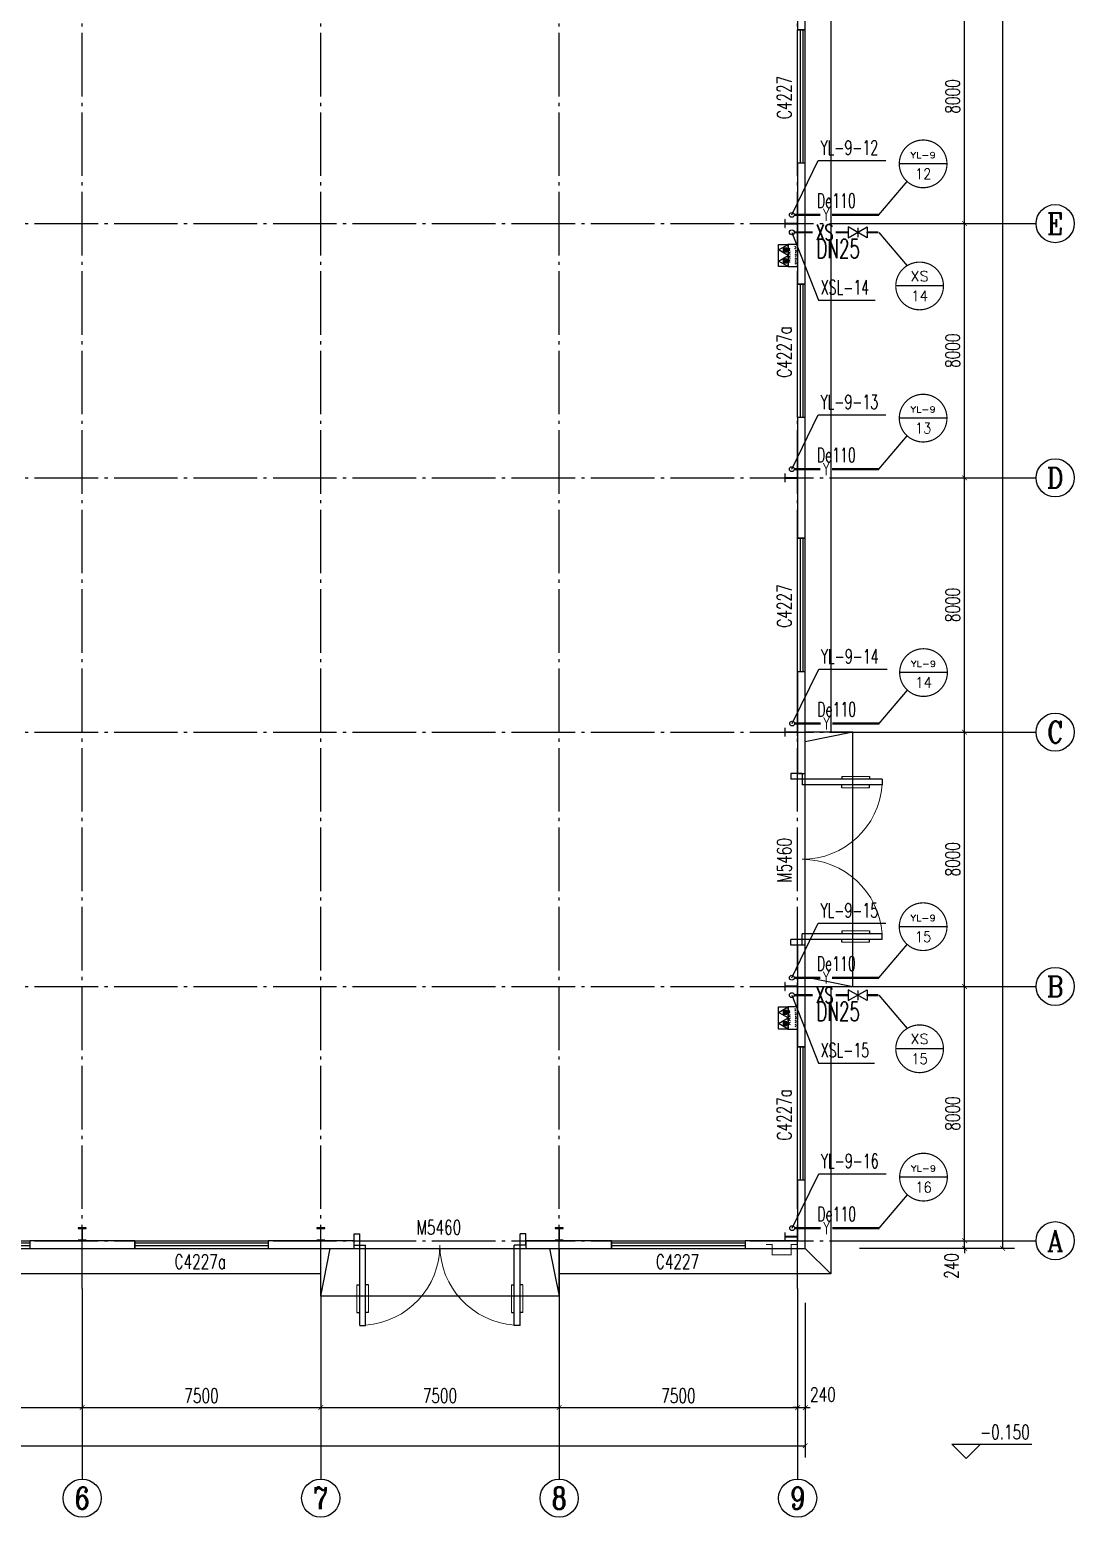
# Model space of a CAD drawing. Header units: millimetres. Extents: x 418304 to 847498, y 48187 to 111456.
# Drawn here: x 421367.52 to 421400.37, y 54606.66 to 54653.46 of the extents above; entities that cross this region are included whole.
import ezdxf
from ezdxf.enums import TextEntityAlignment as Align

# ---------------------------------------------------------------- set-up
doc = ezdxf.new("R2010")
doc.units = ezdxf.units.MM
doc.header["$LTSCALE"] = 1000
doc.linetypes.add('DOTE', pattern=[2.42, 2, -0.2, 0.02, -0.2])
for name, color, linetype in [('AXIS', 3, 'Continuous'), ('AXIS_TEXT', 7, 'Continuous'), ('COLUMN', 2, 'Continuous'), ('DIM_ELEV', 3, 'Continuous'), ('DIM_消防', 3, 'Continuous'), ('DIM_雨水', 3, 'Continuous'), ('DOTE', 8, 'DOTE'), ('EQUIP_消防', 7, 'Continuous'), ('PIPE-消防', 1, 'Continuous'), ('PIPE-雨水', 4, 'Continuous'), ('PUB_TEXT', 7, 'Continuous'), ('TEXT_消防', 7, 'Continuous'), ('TEXT_雨水', 7, 'Continuous'), ('TWT_TEXT', 7, 'Continuous'), ('VALVE_消防', 7, 'Continuous'), ('VPIPE-消防', 1, 'Continuous'), ('VPIPE-雨水', 4, 'Continuous'), ('WALL-PARAPET', 6, 'Continuous'), ('WINDOW', 4, 'Continuous'), ('WINDOW_TEXT', 7, 'Continuous')]:
    doc.layers.add(name, color=color, linetype=linetype)
doc.styles.add('_TCH_AXIS', font='COMPLEX', dxfattribs={"bigfont": 'GBCBIG'})
doc.styles.add('_TCH_DIM', font='SIMPLEX', dxfattribs={"bigfont": 'GBCBIG'})
doc.styles.add('_TCH_DIM_T3', font='SIMPLEX', dxfattribs={"width": 0.705882, "bigfont": 'GBCBIG'})
doc.styles.add('_TCH_WINDOW', font='SIMPLEX', dxfattribs={"height": 3.5, "bigfont": 'GBCBIG'})
doc.styles.add('_TWT_CIRCLE', font='COMPLEX', dxfattribs={"width": 1.1, "height": 3, "bigfont": 'HZTXT'})
doc.styles.add('_TWT_PIPEDN', font='SIMPLEX', dxfattribs={"width": 0.8, "height": 3, "bigfont": 'HZTXT'})
doc.styles.add('_TWT_PIPETEXT', font='SIMPLEX', dxfattribs={"width": 0.8, "height": 3.5, "bigfont": 'HZTXT'})
doc.styles.add('_TWT_SERIAL', font='COMPLEX', dxfattribs={"width": 0.8, "height": 3, "bigfont": 'HZTXT'})
doc.styles.add('COMPLEX', font='COMPLEX')
doc.dimstyles.new('_TCH_ARCH&&150', dxfattribs={"dimtxt": 446.25, "dimasz": 150, "dimexe": 375, "dimexo": 450, "dimgap": 150, "dimtad": 1, "dimdec": 0, "dimzin": 0, "dimdsep": 46, "dimtxsty": '_TCH_DIM_T3', "dimblk": 'ARCHTICK', "dimcen": 0.09, "dimclrt": 7, "dimazin": 2, "dimtfac": 1, "dimtdec": 0, "dimtix": 1, "dimtmove": 2, "dimatfit": 3, "dimfxl": 0, "dimtolj": 1, "dimtzin": 0, "dimarcsym": 0})

# ---------------------------------------------------------------- blocks, each defined once
blk = doc.blocks.new('A$C797E1D2B')
at = {"layer": 'COLUMN'}
h = blk.add_hatch(color=256, dxfattribs=at)
h.paths.add_polyline_path([(125, 400), (250, 400), (250, 388), (130, 388), (130, 200), (125, 200)])
h.paths.add_polyline_path([(0, 400), (125, 400), (125, 200), (120, 200), (120, 388), (0, 388)])
h.paths.add_polyline_path([(0, 12), (120, 12), (120, 200), (125, 200), (125, 0), (0, 0)])
h.paths.add_polyline_path([(125, 200), (130, 200), (130, 12), (250, 12), (250, 0), (125, 0)])
blk.add_lwpolyline([(250, 0), (250, 12), (130, 12), (130, 388), (250, 388), (250, 400), (0, 400), (0, 388), (120, 388), (120, 12), (0, 12), (0, 0)], close=True, dxfattribs=at)
blk = doc.blocks.new('消防软管卷盘')
blk.add_lwpolyline([(4963954, 151899), (4963954, 150312), (4964641, 150312), (4964641, 151899)], close=True)
for points, const_width in [([(4964134, 151704), (4964482, 151704)], 1), ([(4964134, 151566), (4964482, 151566)], 1), ([(4964134, 151428), (4964482, 151428)], 1), ([(4964134, 151290), (4964482, 151290)], 1), ([(4964134, 151152), (4964482, 151152)], 1), ([(4964134, 151014), (4964482, 151014)], 0.1), ([(4964134, 150876), (4964482, 150876)], 1), ([(4964134, 150738), (4964482, 150738)], 1), ([(4964150, 150600), (4964499, 150600)], 1), ([(4964150, 150462), (4964499, 150462)], 1)]:
    blk.add_lwpolyline(points, dxfattribs=dict(const_width=const_width))
for centre, start, end in [((4964134, 151636), 90, 270), ((4964134, 151360), 90, 270), ((4964134, 151084), 90, 270), ((4964134, 150808), 90, 270), ((4964482, 151498), 270, 90), ((4964482, 151222), 270, 90), ((4964482, 150946), 270, 90), ((4964499, 150670), 270, 90), ((4964150, 150532), 90, 270)]:
    blk.add_arc(centre, 69, start, end)
blk = doc.blocks.new('$TwtSys$00000546')
h = blk.add_hatch()
h.set_pattern_fill('ANSI31', color=256, scale=200, style=0)
h.set_pattern_definition([(45, (-38543.802, -6670.83), (-17.67767, 17.67767), [])])
h.paths.add_polyline_path([(-65, 174), (65, 174), (65, 44), (-65, 44)])
for points in [[(0, 344), (-198, 0), (198, 0)], [(-65, 174), (65, 174), (65, 44), (-65, 44)]]:
    blk.add_lwpolyline(points, close=True)
blk = doc.blocks.new('92623')
blk.add_lwpolyline([(8910066, 83014), (8909273, 83014), (8909273, 82670), (8910066, 82670)], close=True)
at = {"xscale": -0.5, "yscale": 0.5, "zscale": 0.5, "rotation": 89.99999999998747}
blk.add_blockref('消防软管卷盘', (8985223, 2565334), dxfattribs=at)
at = {"layer": 'EQUIP_消防', "color": 8, "rotation": 180}
for p in [(8909471, 83014), (8909868, 83014)]:
    blk.add_blockref('$TwtSys$00000546', p, dxfattribs=at)
blk = doc.blocks.new('$DorLib2D$00000011')
for p, q in [((-0.4667, 0.4709), (-0.4667, -0.0625)), ((-0.4667, 0.4709), (-0.4333, 0.4709)), ((-0.4333, 0.4709), (-0.4333, 0.0042)), ((0.4333, 0.4709), (0.4333, 0.0042)), ((0.4667, 0.4709), (0.4333, 0.4709)), ((0.4667, 0.4709), (0.4667, -0.0625)), ((-0.4833, 0.3962), (-0.4667, 0.3962)), ((-0.4167, 0.3962), (-0.4333, 0.3962)), ((0.4167, 0.3962), (0.4333, 0.3962)), ((0.4833, 0.3962), (0.4667, 0.3962)), ((-0.4833, 0.2346), (-0.4667, 0.2346)), ((-0.4167, 0.2346), (-0.4333, 0.2346)), ((0.4167, 0.2346), (0.4333, 0.2346)), ((0.4833, 0.2346), (0.4667, 0.2346)), ((-0.5, 0.0042), (-0.4333, 0.0042)), ((-0.5, 0.0042), (-0.5, -0.0625)), ((0.5, 0.0042), (0.4333, 0.0042)), ((0.5, 0.0042), (0.5, -0.0625)), ((-0.5, -0.0625), (-0.4667, -0.0625)), ((0.5, -0.0625), (0.4667, -0.0625))]:
    blk.add_line(p, q)
at = {"lineweight": 13}
for p, q in [((-0.4833, 0.3962), (-0.4833, 0.2346)), ((-0.4167, 0.3962), (-0.4167, 0.2346)), ((0.4167, 0.3962), (0.4167, 0.2346)), ((0.4833, 0.3962), (0.4833, 0.2346))]:
    blk.add_line(p, q, dxfattribs=at)
for centre, start, end in [((-0.4667, 0.0042), 0, 85.90396), ((0.4667, 0.0042), 94.09604, 180)]:
    blk.add_arc(centre, 0.4667, start, end, dxfattribs=at)
blk = doc.blocks.new('$TCHSYS$WIN2D')
for p, q in [((-0.5, 0.5), (0.5, 0.5)), ((-0.5, 0.5), (-0.5, -0.5)), ((0.5, 0.5), (0.5, -0.5)), ((0.5, 0.167), (-0.5, 0.167)), ((0.5, -0.167), (-0.5, -0.167)), ((-0.5, -0.5), (0.5, -0.5))]:
    blk.add_line(p, q)
blk = doc.blocks.new('_AXISO')
blk.add_circle((0, 0), 0.5)
at = {"layer": 'AXIS_TEXT', "style": 'COMPLEX', "width": 1.041667}
blk.add_attdef('A', text='', height=0.56, dxfattribs=at).set_placement((-0.25, -0.28), (0.25, -0.28), align=Align.FIT)
blk = doc.blocks.new('_ArchTick')
at = {"color": 0, "linetype": 'ByBlock', "const_width": 0.15}
blk.add_lwpolyline([(-0.5, -0.5), (0.5, 0.5)], dxfattribs=at)
blk = doc.blocks.new('*D388')
at = {"layer": 'AXIS', "color": 0, "lineweight": -2}
for p, q in [((448672, 63648), (448672, 58773)), ((509152, 63648), (509152, 58773)), ((448672, 59148), (509152, 59148))]:
    blk.add_line(p, q, dxfattribs=at)
at = {"layer": 'Defpoints', "color": 0}
for p in [(448672, 64098), (509152, 64098), (509152, 59148)]:
    blk.add_point(p, dxfattribs=at)
at = {"layer": 'AXIS', "color": 0, "lineweight": -2, "xscale": 150, "yscale": 150, "zscale": 150, "rotation": 180}
blk.add_blockref('_ArchTick', (448672, 59148), dxfattribs=at)
at = {"layer": 'AXIS', "color": 0, "lineweight": -2, "xscale": 150, "yscale": 150, "zscale": 150}
blk.add_blockref('_ArchTick', (509152, 59148), dxfattribs=at)
at = {"layer": 'AXIS', "color": 7, "insert": (478912, 59521), "char_height": 446.2, "attachment_point": 5, "style": '_TCH_DIM_T3'}
blk.add_mtext('\\A1;60480', dxfattribs=at)
blk = doc.blocks.new('*D394')
at = {"layer": 'AXIS', "color": 0, "lineweight": -2}
for p, q in [((478912, 63648), (478912, 59973)), ((486412, 63648), (486412, 59973)), ((478912, 60348), (486412, 60348))]:
    blk.add_line(p, q, dxfattribs=at)
at = {"layer": 'Defpoints', "color": 0}
for p in [(478912, 64098), (486412, 64098), (486412, 60348)]:
    blk.add_point(p, dxfattribs=at)
at = {"layer": 'AXIS', "color": 0, "lineweight": -2, "xscale": 150, "yscale": 150, "zscale": 150, "rotation": 180}
blk.add_blockref('_ArchTick', (478912, 60348), dxfattribs=at)
at = {"layer": 'AXIS', "color": 0, "lineweight": -2, "xscale": 150, "yscale": 150, "zscale": 150}
blk.add_blockref('_ArchTick', (486412, 60348), dxfattribs=at)
at = {"layer": 'AXIS', "color": 7, "insert": (482662, 60721), "char_height": 446.2, "attachment_point": 5, "style": '_TCH_DIM_T3'}
blk.add_mtext('\\A1;7500', dxfattribs=at)
blk = doc.blocks.new('*D395')
at = {"layer": 'AXIS', "color": 0, "lineweight": -2}
for p, q in [((486412, 63648), (486412, 59973)), ((493912, 63648), (493912, 59973)), ((486412, 60348), (493912, 60348))]:
    blk.add_line(p, q, dxfattribs=at)
at = {"layer": 'Defpoints', "color": 0}
for p in [(486412, 64098), (493912, 64098), (493912, 60348)]:
    blk.add_point(p, dxfattribs=at)
at = {"layer": 'AXIS', "color": 0, "lineweight": -2, "xscale": 150, "yscale": 150, "zscale": 150, "rotation": 180}
blk.add_blockref('_ArchTick', (486412, 60348), dxfattribs=at)
at = {"layer": 'AXIS', "color": 0, "lineweight": -2, "xscale": 150, "yscale": 150, "zscale": 150}
blk.add_blockref('_ArchTick', (493912, 60348), dxfattribs=at)
at = {"layer": 'AXIS', "color": 7, "insert": (490162, 60721), "char_height": 446.2, "attachment_point": 5, "style": '_TCH_DIM_T3'}
blk.add_mtext('\\A1;7500', dxfattribs=at)
blk = doc.blocks.new('*D396')
at = {"layer": 'AXIS', "color": 0, "lineweight": -2}
for p, q in [((493912, 63648), (493912, 59973)), ((501412, 63648), (501412, 59973)), ((493912, 60348), (501412, 60348))]:
    blk.add_line(p, q, dxfattribs=at)
at = {"layer": 'Defpoints', "color": 0}
for p in [(493912, 64098), (501412, 64098), (501412, 60348)]:
    blk.add_point(p, dxfattribs=at)
at = {"layer": 'AXIS', "color": 0, "lineweight": -2, "xscale": 150, "yscale": 150, "zscale": 150, "rotation": 180}
blk.add_blockref('_ArchTick', (493912, 60348), dxfattribs=at)
at = {"layer": 'AXIS', "color": 0, "lineweight": -2, "xscale": 150, "yscale": 150, "zscale": 150}
blk.add_blockref('_ArchTick', (501412, 60348), dxfattribs=at)
at = {"layer": 'AXIS', "color": 7, "insert": (497662, 60721), "char_height": 446.2, "attachment_point": 5, "style": '_TCH_DIM_T3'}
blk.add_mtext('\\A1;7500', dxfattribs=at)
blk = doc.blocks.new('*D397')
at = {"layer": 'AXIS', "color": 0, "lineweight": -2}
for p, q in [((501412, 63648), (501412, 59973)), ((508912, 63648), (508912, 59973)), ((501412, 60348), (508912, 60348))]:
    blk.add_line(p, q, dxfattribs=at)
at = {"layer": 'Defpoints', "color": 0}
for p in [(501412, 64098), (508912, 64098), (508912, 60348)]:
    blk.add_point(p, dxfattribs=at)
at = {"layer": 'AXIS', "color": 0, "lineweight": -2, "xscale": 150, "yscale": 150, "zscale": 150, "rotation": 180}
blk.add_blockref('_ArchTick', (501412, 60348), dxfattribs=at)
at = {"layer": 'AXIS', "color": 0, "lineweight": -2, "xscale": 150, "yscale": 150, "zscale": 150}
blk.add_blockref('_ArchTick', (508912, 60348), dxfattribs=at)
at = {"layer": 'AXIS', "color": 7, "insert": (505162, 60721), "char_height": 446.2, "attachment_point": 5, "style": '_TCH_DIM_T3'}
blk.add_mtext('\\A1;7500', dxfattribs=at)
blk = doc.blocks.new('*D398')
at = {"layer": 'AXIS', "color": 0, "lineweight": -2}
for p, q in [((508912, 63648), (508912, 59973)), ((509152, 63648), (509152, 59973)), ((508912, 60348), (508762, 60348)), ((508912, 60348), (509152, 60348)), ((509152, 60348), (509302, 60348))]:
    blk.add_line(p, q, dxfattribs=at)
at = {"layer": 'Defpoints', "color": 0}
for p in [(508912, 64098), (509152, 64098), (509152, 60348)]:
    blk.add_point(p, dxfattribs=at)
at = {"layer": 'AXIS', "color": 0, "lineweight": -2, "xscale": 150, "yscale": 150, "zscale": 150}
blk.add_blockref('_ArchTick', (508912, 60348), dxfattribs=at)
at = {"layer": 'AXIS', "color": 0, "lineweight": -2, "xscale": 150, "yscale": 150, "zscale": 150, "rotation": 180}
blk.add_blockref('_ArchTick', (509152, 60348), dxfattribs=at)
at = {"layer": 'AXIS', "color": 7, "insert": (509707, 60760), "char_height": 446.2, "attachment_point": 5, "style": '_TCH_DIM_T3'}
blk.add_mtext('\\A1;240', dxfattribs=at)
blk = doc.blocks.new('*D428')
at = {"layer": 'AXIS', "color": 0, "lineweight": -2}
for p, q in [((510862, 185838), (515737, 185838)), ((515362, 65358), (515362, 185838)), ((510862, 65358), (515737, 65358))]:
    blk.add_line(p, q, dxfattribs=at)
at = {"layer": 'Defpoints', "color": 0}
for p in [(510412, 185838), (515362, 185838), (510412, 65358)]:
    blk.add_point(p, dxfattribs=at)
at = {"layer": 'AXIS', "color": 0, "lineweight": -2, "xscale": 150, "yscale": 150, "zscale": 150}
for p, rotation in [((515362, 185838), 90), ((515362, 65358), 270)]:
    blk.add_blockref('_ArchTick', p, dxfattribs=dict(at, rotation=rotation))
at = {"layer": 'AXIS', "color": 7, "insert": (514989, 125598), "char_height": 446.2, "attachment_point": 5, "rotation": 90, "style": '_TCH_DIM_T3'}
blk.add_mtext('\\A1;120480', dxfattribs=at)
blk = doc.blocks.new('*D429')
at = {"layer": 'AXIS', "color": 0, "lineweight": -2}
for p, q in [((510862, 65598), (514537, 65598)), ((514162, 65598), (514162, 65748)), ((514162, 65358), (514162, 65598)), ((510862, 65358), (514537, 65358)), ((514162, 65358), (514162, 65208))]:
    blk.add_line(p, q, dxfattribs=at)
at = {"layer": 'Defpoints', "color": 0}
for p in [(510412, 65598), (514162, 65598), (510412, 65358)]:
    blk.add_point(p, dxfattribs=at)
at = {"layer": 'AXIS', "color": 0, "lineweight": -2, "xscale": 150, "yscale": 150, "zscale": 150}
for p, rotation in [((514162, 65598), 270), ((514162, 65358), 90)]:
    blk.add_blockref('_ArchTick', p, dxfattribs=dict(at, rotation=rotation))
at = {"layer": 'AXIS', "color": 7, "insert": (513749, 64803), "char_height": 446.2, "attachment_point": 5, "rotation": 90, "style": '_TCH_DIM_T3'}
blk.add_mtext('\\A1;240', dxfattribs=at)
blk = doc.blocks.new('*D430')
at = {"layer": 'AXIS', "color": 0, "lineweight": -2}
for p, q in [((510862, 73598), (514537, 73598)), ((514162, 65598), (514162, 73598)), ((510862, 65598), (514537, 65598))]:
    blk.add_line(p, q, dxfattribs=at)
at = {"layer": 'Defpoints', "color": 0}
for p in [(510412, 73598), (514162, 73598), (510412, 65598)]:
    blk.add_point(p, dxfattribs=at)
at = {"layer": 'AXIS', "color": 0, "lineweight": -2, "xscale": 150, "yscale": 150, "zscale": 150}
for p, rotation in [((514162, 73598), 90), ((514162, 65598), 270)]:
    blk.add_blockref('_ArchTick', p, dxfattribs=dict(at, rotation=rotation))
at = {"layer": 'AXIS', "color": 7, "insert": (513789, 69598), "char_height": 446.2, "attachment_point": 5, "rotation": 90, "style": '_TCH_DIM_T3'}
blk.add_mtext('\\A1;8000', dxfattribs=at)
blk = doc.blocks.new('*D431')
at = {"layer": 'AXIS', "color": 0, "lineweight": -2}
for p, q in [((510862, 81598), (514537, 81598)), ((514162, 73598), (514162, 81598)), ((510862, 73598), (514537, 73598))]:
    blk.add_line(p, q, dxfattribs=at)
at = {"layer": 'Defpoints', "color": 0}
for p in [(510412, 81598), (514162, 81598), (510412, 73598)]:
    blk.add_point(p, dxfattribs=at)
at = {"layer": 'AXIS', "color": 0, "lineweight": -2, "xscale": 150, "yscale": 150, "zscale": 150}
for p, rotation in [((514162, 81598), 90), ((514162, 73598), 270)]:
    blk.add_blockref('_ArchTick', p, dxfattribs=dict(at, rotation=rotation))
at = {"layer": 'AXIS', "color": 7, "insert": (513789, 77598), "char_height": 446.2, "attachment_point": 5, "rotation": 90, "style": '_TCH_DIM_T3'}
blk.add_mtext('\\A1;8000', dxfattribs=at)
blk = doc.blocks.new('*D432')
at = {"layer": 'AXIS', "color": 0, "lineweight": -2}
for p, q in [((510862, 89598), (514537, 89598)), ((514162, 81598), (514162, 89598)), ((510862, 81598), (514537, 81598))]:
    blk.add_line(p, q, dxfattribs=at)
at = {"layer": 'Defpoints', "color": 0}
for p in [(510412, 89598), (514162, 89598), (510412, 81598)]:
    blk.add_point(p, dxfattribs=at)
at = {"layer": 'AXIS', "color": 0, "lineweight": -2, "xscale": 150, "yscale": 150, "zscale": 150}
for p, rotation in [((514162, 89598), 90), ((514162, 81598), 270)]:
    blk.add_blockref('_ArchTick', p, dxfattribs=dict(at, rotation=rotation))
at = {"layer": 'AXIS', "color": 7, "insert": (513789, 85598), "char_height": 446.2, "attachment_point": 5, "rotation": 90, "style": '_TCH_DIM_T3'}
blk.add_mtext('\\A1;8000', dxfattribs=at)
blk = doc.blocks.new('*D433')
at = {"layer": 'AXIS', "color": 0, "lineweight": -2}
for p, q in [((510862, 97598), (514537, 97598)), ((514162, 89598), (514162, 97598)), ((510862, 89598), (514537, 89598))]:
    blk.add_line(p, q, dxfattribs=at)
at = {"layer": 'Defpoints', "color": 0}
for p in [(510412, 97598), (514162, 97598), (510412, 89598)]:
    blk.add_point(p, dxfattribs=at)
at = {"layer": 'AXIS', "color": 0, "lineweight": -2, "xscale": 150, "yscale": 150, "zscale": 150}
for p, rotation in [((514162, 97598), 90), ((514162, 89598), 270)]:
    blk.add_blockref('_ArchTick', p, dxfattribs=dict(at, rotation=rotation))
at = {"layer": 'AXIS', "color": 7, "insert": (513789, 93598), "char_height": 446.2, "attachment_point": 5, "rotation": 90, "style": '_TCH_DIM_T3'}
blk.add_mtext('\\A1;8000', dxfattribs=at)
blk = doc.blocks.new('*D434')
at = {"layer": 'AXIS', "color": 0, "lineweight": -2}
for p, q in [((510862, 105598), (514537, 105598)), ((514162, 97598), (514162, 105598)), ((510862, 97598), (514537, 97598))]:
    blk.add_line(p, q, dxfattribs=at)
at = {"layer": 'Defpoints', "color": 0}
for p in [(510412, 105598), (514162, 105598), (510412, 97598)]:
    blk.add_point(p, dxfattribs=at)
at = {"layer": 'AXIS', "color": 0, "lineweight": -2, "xscale": 150, "yscale": 150, "zscale": 150}
for p, rotation in [((514162, 105598), 90), ((514162, 97598), 270)]:
    blk.add_blockref('_ArchTick', p, dxfattribs=dict(at, rotation=rotation))
at = {"layer": 'AXIS', "color": 7, "insert": (513789, 101598), "char_height": 446.2, "attachment_point": 5, "rotation": 90, "style": '_TCH_DIM_T3'}
blk.add_mtext('\\A1;8000', dxfattribs=at)
blk = doc.blocks.new('$VALVE$00000296')
for points in [[(-125, 72), (-125, -72), (125, 72), (125, -72), (-125, 72)], [(0, 60), (0, -64)]]:
    blk.add_lwpolyline(points)
for p in [(-125, 0), (125, 0)]:
    blk.add_point(p)
blk = doc.blocks.new('32555')
at = {"color": 8, "ltscale": 0.5}
for p, q in [((510651.7, 81597.8), (509151.7, 81297.8)), ((509151.7, 73897.8), (510651.7, 73597.8)), ((493911.7, 63857.8), (494211.7, 65357.8)), ((501111.7, 65357.8), (501411.7, 63857.8)), ((509951.7, 64557.8), (509151.7, 65357.8))]:
    blk.add_line(p, q, dxfattribs=at)
for points in [[(509951.7, 121597.8), (509951.7, 81597.8)], [(509151.7, 73597.8), (510651.7, 73597.8), (510651.7, 81597.8), (509151.7, 81597.8)], [(509951.7, 73597.8), (509951.7, 64557.8), (501411.7, 64557.8)], [(501411.7, 65357.8), (501411.7, 63857.8), (493911.7, 63857.8), (493911.7, 65357.8)], [(493911.7, 64557.8), (463911.7, 64557.8)]]:
    blk.add_lwpolyline(points, dxfattribs=at)
at = {"color": 8, "const_width": 30}
blk.add_lwpolyline([(508911.7, 65477.8), (508711.7, 65477.8), (508711.7, 65157.8), (508111.7, 65157.8), (508111.7, 65477.8), (507911.7, 65477.8)], dxfattribs=at)
at = {"layer": 'AXIS'}
for p, q in [((510411.7, 97597.8), (516411.7, 97597.8)), ((510411.7, 89597.8), (516411.7, 89597.8)), ((510411.7, 81597.8), (516411.7, 81597.8)), ((510411.7, 73597.8), (516411.7, 73597.8)), ((510411.7, 65597.8), (516411.7, 65597.8)), ((486411.7, 64097.8), (486411.7, 58097.8)), ((493911.7, 64097.8), (493911.7, 58097.8)), ((501411.7, 64097.8), (501411.7, 58097.8)), ((508911.7, 64097.8), (508911.7, 58097.8))]:
    blk.add_line(p, q, dxfattribs=at)
at = {"layer": 'DIM_ELEV'}
for p, q in [((514210.8, 58746.8), (513760.8, 59196.8)), ((513760.8, 59196.8), (516280.8, 59196.8)), ((514210.8, 58746.8), (514660.8, 59196.8))]:
    blk.add_line(p, q, dxfattribs=at)
at = {"layer": 'DIM_消防'}
for p, q in [((513608.5, 99477.7), (512108.5, 99477.7)), ((511468.9, 97872.6), (512360.3, 98921)), ((508728.5, 97323), (509566.4, 95188.2, 3000)), ((511468.9, 97323), (512360.3, 96274.5)), ((513498.5, 95636.3), (511998.5, 95636.3)), ((509566.4, 95188.2, 3000), (511352.2, 95188.2, 3000)), ((513608.5, 91477.7), (512108.5, 91477.7)), ((511468.9, 89872.6), (512360.3, 90921)), ((513620.5, 83472.7), (512120.5, 83472.7)), ((511480.9, 81867.6), (512372.3, 82916)), ((513608.5, 75477.7), (512108.5, 75477.7)), ((511468.9, 73872.6), (512360.3, 74921)), ((508728.5, 73323), (509566.4, 71188.2, 3000)), ((511468.9, 73323), (512360.3, 72274.5)), ((513498.5, 71636.3), (511998.5, 71636.3)), ((509566.4, 71188.2, 3000), (511325.5, 71188.2, 3000)), ((513620.5, 67597.7), (512120.5, 67597.7)), ((511480.9, 65992.6), (512372.3, 67041))]:
    blk.add_line(p, q, dxfattribs=at)
at = {"layer": 'DIM_消防', "const_width": 37.5}
for points in [[(513608.5, 99477.7, 1), (512108.5, 99477.7, 1)], [(513498.5, 95636.3, 1), (511998.5, 95636.3, 1)], [(513608.5, 91477.7, 1), (512108.5, 91477.7, 1)], [(513620.5, 83472.7, 1), (512120.5, 83472.7, 1)], [(513608.5, 75477.7, 1), (512108.5, 75477.7, 1)], [(513498.5, 71636.3, 1), (511998.5, 71636.3, 1)], [(513620.5, 67597.7, 1), (512120.5, 67597.7, 1)]]:
    blk.add_lwpolyline(points, format="xyb", close=True, dxfattribs=at)
at = {"layer": 'DIM_雨水'}
for p, q in [((508728.5, 97872.6), (509562.6, 99584.4)), ((509562.6, 99584.4), (511686.4, 99584.4)), ((508728.5, 89872.6), (509562.6, 91584.4)), ((509562.6, 91584.4), (511686.4, 91584.4)), ((508740.5, 81867.6), (509574.6, 83579.4)), ((509574.6, 83579.4), (511725.8, 83579.4)), ((508728.5, 73872.6), (509562.6, 75584.4)), ((509562.6, 75584.4), (511686.4, 75584.4)), ((508740.5, 65992.6), (509574.6, 67704.4)), ((509574.6, 67704.4), (511698.4, 67704.4))]:
    blk.add_line(p, q, dxfattribs=at)
at = {"layer": 'DOTE'}
for p, q in [((486411.7, 64097.8), (486411.7, 187097.8)), ((493911.7, 64097.8), (493911.7, 187097.8)), ((501411.7, 64097.8), (501411.7, 187097.8)), ((508911.7, 64097.8), (508911.7, 187097.8)), ((447411.7, 97597.8), (510411.7, 97597.8)), ((447411.7, 89597.8), (510411.7, 89597.8)), ((447411.7, 81597.8), (510411.7, 81597.8)), ((447411.7, 73597.8), (510411.7, 73597.8)), ((447411.7, 65597.8), (510411.7, 65597.8))]:
    blk.add_line(p, q, dxfattribs=at)
at = {"layer": 'PIPE-消防', "linetype": 'Continuous', "const_width": 70}
for points in [[(508828.5, 97323), (509387.5, 97323)], [(510105.6, 97323), (510500.4, 97323)], [(511100.4, 97323), (511452.2, 97323)], [(508828.5, 73323), (509387.5, 73323)], [(510105.6, 73323), (510500.4, 73323)], [(511100.4, 73323), (511452.2, 73323)]]:
    blk.add_lwpolyline(points, dxfattribs=at)
at = {"layer": 'PIPE-雨水', "linetype": 'Continuous', "ltscale": 0.75, "const_width": 75}
for points in [[(508803.5, 97872.6), (509622.1, 97872.6)], [(509989.3, 97872.6), (511468.9, 97872.6)], [(508803.5, 89872.6), (509622.1, 89872.6)], [(509989.3, 89872.6), (511468.9, 89872.6)], [(508815.5, 81867.6), (509634.1, 81867.6)], [(510001.3, 81867.6), (511480.9, 81867.6)], [(508803.5, 73872.6), (509622.1, 73872.6)], [(509989.3, 73872.6), (511468.9, 73872.6)], [(508815.5, 65992.6), (509634.1, 65992.6)], [(510001.3, 65992.6), (511480.9, 65992.6)]]:
    blk.add_lwpolyline(points, dxfattribs=at)
at = {"layer": 'VPIPE-消防', "linetype": 'Continuous'}
for centre in [(508728.5, 97323), (508728.5, 73323)]:
    blk.add_circle(centre, 75, dxfattribs=at)
at = {"layer": 'VPIPE-雨水', "linetype": 'Continuous'}
for centre in [(508728.5, 97872.6), (508728.5, 89872.6), (508740.5, 81867.6), (508728.5, 73872.6), (508740.5, 65992.6)]:
    blk.add_circle(centre, 75, dxfattribs=at)
at = {"layer": 'WALL-PARAPET'}
for p, q in [((508911.7, 107497.8), (508911.7, 103697.8)), ((509151.7, 103697.8), (509151.7, 107497.8)), ((508911.7, 103697.8), (509151.7, 103697.8)), ((509151.7, 99497.8), (508911.7, 99497.8)), ((508911.7, 99497.8), (508911.7, 95697.8)), ((509151.7, 95697.8), (509151.7, 99497.8)), ((508911.7, 95697.8), (509151.7, 95697.8)), ((509151.7, 91497.8), (508911.7, 91497.8)), ((508911.7, 91497.8), (508911.7, 87697.8)), ((509151.7, 87697.8), (509151.7, 91497.8)), ((508911.7, 87697.8), (509151.7, 87697.8)), ((509151.7, 83497.8), (508911.7, 83497.8)), ((508911.7, 83497.8), (508911.7, 80297.8)), ((509151.7, 80297.8), (509151.7, 83497.8)), ((508911.7, 80297.8), (509151.7, 80297.8)), ((509151.7, 74897.8), (508911.7, 74897.8)), ((508911.7, 74897.8), (508911.7, 71697.8)), ((509151.7, 71697.8), (509151.7, 74897.8)), ((508911.7, 71697.8), (509151.7, 71697.8)), ((509151.7, 67497.8), (508911.7, 67497.8)), ((508911.7, 67497.8), (508911.7, 65597.8)), ((509151.7, 65357.8), (509151.7, 67497.8)), ((488061.7, 65597.8), (484761.7, 65597.8)), ((484761.7, 65597.8), (484761.7, 65357.8)), ((488061.7, 65357.8), (488061.7, 65597.8)), ((494961.7, 65597.8), (492261.7, 65597.8)), ((492261.7, 65597.8), (492261.7, 65357.8)), ((494961.7, 65357.8), (494961.7, 65597.8)), ((503061.7, 65597.8), (500361.7, 65597.8)), ((500361.7, 65597.8), (500361.7, 65357.8)), ((503061.7, 65357.8), (503061.7, 65597.8)), ((508911.7, 65597.8), (507261.7, 65597.8)), ((507261.7, 65597.8), (507261.7, 65357.8)), ((484761.7, 65357.8), (488061.7, 65357.8)), ((492261.7, 65357.8), (494961.7, 65357.8)), ((500361.7, 65357.8), (503061.7, 65357.8)), ((507261.7, 65357.8), (509151.7, 65357.8))]:
    blk.add_line(p, q, dxfattribs=at)
at = {"layer": 'WINDOW'}
for p, q in [((509151.7, 74897.8), (509151.7, 80297.8)), ((494961.7, 65357.8), (500361.7, 65357.8))]:
    blk.add_line(p, q, dxfattribs=at)
for p, rotation in [((508511.7, 97722.8), 270), ((508511.7, 89722.8), 270), ((508511.7, 81722.8), 270), ((508511.7, 73722.8), 270), ((486536.7, 65997.8), 180), ((494036.7, 65997.8), 180), ((501536.7, 65997.8), 180), ((508511.7, 65847.8), 270)]:
    blk.add_blockref('A$C797E1D2B', p, dxfattribs=dict(rotation=rotation))
at = {"xscale": -0.882, "yscale": 0.882, "zscale": 0.882, "rotation": 270}
for p in [(435390.7, -7761734.6), (435390.7, -7785723.2)]:
    blk.add_blockref('92623', p, dxfattribs=at)
at = {"layer": 'AXIS'}
ref = blk.add_blockref('_AXISO', (517011.7, 97597.8), dxfattribs=dict(at, xscale=1200, yscale=1200, zscale=1200))
ref.add_attrib('A', 'E', dxfattribs={"layer": 'AXIS_TEXT', "height": 668.2, "style": '_TCH_AXIS'}).set_placement((516757.2, 97263.7), (517266.3, 97263.7), align=Align.FIT)
ref = blk.add_blockref('_AXISO', (517011.7, 89597.8), dxfattribs=dict(at, xscale=1200, yscale=1200, zscale=1200))
ref.add_attrib('A', 'D', dxfattribs={"layer": 'AXIS_TEXT', "height": 652.9, "style": '_TCH_AXIS'}).set_placement((516747.5, 89271.3), (517276, 89271.3), align=Align.FIT)
ref = blk.add_blockref('_AXISO', (517011.7, 81597.8), dxfattribs=dict(at, xscale=1200, yscale=1200, zscale=1200))
ref.add_attrib('A', 'C', dxfattribs={"layer": 'AXIS_TEXT', "height": 683.5, "style": '_TCH_AXIS'}).set_placement((516767.6, 81256), (517255.8, 81256), align=Align.FIT)
ref = blk.add_blockref('_AXISO', (517011.7, 73597.8), dxfattribs=dict(at, xscale=1200, yscale=1200, zscale=1200))
ref.add_attrib('A', 'B', dxfattribs={"layer": 'AXIS_TEXT', "height": 652.9, "style": '_TCH_AXIS'}).set_placement((516747.5, 73271.3), (517276, 73271.3), align=Align.FIT)
ref = blk.add_blockref('_AXISO', (517011.7, 65597.8), dxfattribs=dict(at, xscale=1200, yscale=1200, zscale=1200))
ref.add_attrib('A', 'A', dxfattribs={"layer": 'AXIS_TEXT', "height": 668.2, "style": '_TCH_AXIS', "width": 0.888889}).set_placement((516757.2, 65263.7), (517266.3, 65263.7), align=Align.FIT)
ref = blk.add_blockref('_AXISO', (486411.7, 57497.8), dxfattribs=dict(at, xscale=1200, yscale=1200, zscale=1200))
ref.add_attrib('A', '6', dxfattribs={"layer": 'AXIS_TEXT', "height": 698.9, "style": '_TCH_AXIS'}).set_placement((486178.7, 57148.3), (486644.7, 57148.3), align=Align.FIT)
ref = blk.add_blockref('_AXISO', (493911.7, 57497.8), dxfattribs=dict(at, xscale=1200, yscale=1200, zscale=1200))
ref.add_attrib('A', '7', dxfattribs={"layer": 'AXIS_TEXT', "height": 698.9, "style": '_TCH_AXIS'}).set_placement((493678.7, 57148.3), (494144.7, 57148.3), align=Align.FIT)
ref = blk.add_blockref('_AXISO', (501411.7, 57497.8), dxfattribs=dict(at, xscale=1200, yscale=1200, zscale=1200))
ref.add_attrib('A', '8', dxfattribs={"layer": 'AXIS_TEXT', "height": 698.9, "style": '_TCH_AXIS'}).set_placement((501178.7, 57148.3), (501644.7, 57148.3), align=Align.FIT)
ref = blk.add_blockref('_AXISO', (508911.7, 57497.8), dxfattribs=dict(at, xscale=1200, yscale=1200, zscale=1200))
ref.add_attrib('A', '9', dxfattribs={"layer": 'AXIS_TEXT', "height": 698.9, "style": '_TCH_AXIS'}).set_placement((508678.7, 57148.3), (509144.7, 57148.3), align=Align.FIT)
at = {"layer": 'VALVE_消防', "xscale": -2.4, "yscale": 2.4, "zscale": 2.4}
for p in [(510800.4, 97323), (510800.4, 73323)]:
    blk.add_blockref('$VALVE$00000296', p, dxfattribs=at)
at = {"layer": 'WINDOW'}
ref = blk.add_blockref('$TCHSYS$WIN2D', (509031.7, 101597.8), dxfattribs=dict(at, xscale=4200, yscale=-240, zscale=4200, rotation=90))
ref.add_attrib('A', 'C4227', (508715, 100885.3), dxfattribs={"layer": 'WINDOW_TEXT', "height": 446.25, "rotation": 90, "style": '_TCH_WINDOW', "width": 0.705882})
ref = blk.add_blockref('$TCHSYS$WIN2D', (509031.7, 93597.8), dxfattribs=dict(at, xscale=4200, yscale=-240, zscale=4200, rotation=90))
ref.add_attrib('A', 'C4227a', (508715, 92750.3), dxfattribs={"layer": 'WINDOW_TEXT', "height": 446.25, "rotation": 90, "style": '_TCH_WINDOW', "width": 0.705882})
ref = blk.add_blockref('$TCHSYS$WIN2D', (509031.7, 85597.8), dxfattribs=dict(at, xscale=4200, yscale=-240, zscale=4200, rotation=90))
ref.add_attrib('A', 'C4227', (508715, 84885.3), dxfattribs={"layer": 'WINDOW_TEXT', "height": 446.25, "rotation": 90, "style": '_TCH_WINDOW', "width": 0.705882})
ref = blk.add_blockref('$DorLib2D$00000011', (509031.7, 77597.8), dxfattribs=dict(at, xscale=-5400, yscale=-5400, zscale=-5400, rotation=90))
ref.add_attrib('A', 'M5460', (508715, 76862.8), dxfattribs={"layer": 'WINDOW_TEXT', "height": 446.25, "rotation": 90, "style": '_TCH_WINDOW', "width": 0.705882})
ref = blk.add_blockref('$TCHSYS$WIN2D', (509031.7, 69597.8), dxfattribs=dict(at, xscale=4200, yscale=-240, zscale=4200, rotation=90))
ref.add_attrib('A', 'C4227a', (508715, 68750.3), dxfattribs={"layer": 'WINDOW_TEXT', "height": 446.25, "rotation": 90, "style": '_TCH_WINDOW', "width": 0.705882})
ref = blk.add_blockref('$DorLib2D$00000011', (497661.7, 65477.8), dxfattribs=dict(at, xscale=5400, yscale=-5400, zscale=5400))
ref.add_attrib('A', 'M5460', (496926.7, 65794.5), dxfattribs={"layer": 'WINDOW_TEXT', "height": 446.25, "style": '_TCH_WINDOW', "width": 0.705882})
ref = blk.add_blockref('$TCHSYS$WIN2D', (482661.7, 65477.8), dxfattribs=dict(at, xscale=4200, yscale=240, zscale=4200))
ref.add_attrib('A', 'C4227', (481949.2, 64714.8), dxfattribs={"layer": 'WINDOW_TEXT', "height": 446.25, "style": '_TCH_WINDOW', "width": 0.705882})
ref = blk.add_blockref('$TCHSYS$WIN2D', (490161.7, 65477.8), dxfattribs=dict(at, xscale=4200, yscale=240, zscale=4200))
ref.add_attrib('A', 'C4227a', (489314.2, 64714.8), dxfattribs={"layer": 'WINDOW_TEXT', "height": 446.25, "style": '_TCH_WINDOW', "width": 0.705882})
ref = blk.add_blockref('$TCHSYS$WIN2D', (505161.7, 65477.8), dxfattribs=dict(at, xscale=4200, yscale=240, zscale=4200))
ref.add_attrib('A', 'C4227', (504449.2, 64714.8), dxfattribs={"layer": 'WINDOW_TEXT', "height": 446.25, "style": '_TCH_WINDOW', "width": 0.705882})
at = {"layer": 'DIM_消防', "color": 7, "style": '_TWT_CIRCLE'}
for s, height, p, p2 in [('YL-9', 192.04, (512461.2, 99655.3), (513255.9, 99655.3)), ('12', 336.64, (512602.9, 98993.7), (513114.2, 98993.7)), ('XS', 317.96, (512465.4, 95786.9), (513031.7, 95786.9)), ('14', 329.14, (512481.3, 95158.5), (513015.8, 95158.5)), ('YL-9', 192.04, (512461.2, 91655.3), (513255.9, 91655.3)), ('13', 336.64, (512602.9, 90993.7), (513114.2, 90993.7)), ('YL-9', 192.04, (512473.2, 83650.3), (513267.9, 83650.3)), ('14', 329.14, (512603.3, 82994.9), (513137.8, 82994.9)), ('YL-9', 192.04, (512461.2, 75655.3), (513255.9, 75655.3)), ('15', 336.64, (512602.9, 74993.7), (513114.2, 74993.7)), ('XS', 317.96, (512465.4, 71786.9), (513031.7, 71786.9)), ('15', 336.64, (512492.8, 71152.3), (513004.2, 71152.3)), ('YL-9', 192.04, (512473.2, 67775.3), (513267.9, 67775.3)), ('16', 336.64, (512614.9, 67113.7), (513126.2, 67113.7))]:
    blk.add_text(s, height=height, dxfattribs=at).set_placement(p, p2, align=Align.FIT)
at = {"layer": 'PUB_TEXT', "style": '_TCH_DIM', "width": 0.705882}
blk.add_text('-0.150', height=446.25, dxfattribs=at).set_placement((514645.8, 59354.3))
at = {"layer": 'TEXT_消防', "style": '_TWT_PIPETEXT', "width": 0.64}
for p in [(509487.5, 97073), (509487.5, 73073)]:
    blk.add_text('XS', height=500, dxfattribs=at).set_placement(p)
at = {"layer": 'TEXT_消防', "linetype": 'Continuous', "style": '_TWT_PIPEDN', "width": 0.64}
for p in [(509507.1, 96510.5), (509507.1, 72510.5)]:
    blk.add_text('DN25', height=600, dxfattribs=at).set_placement(p)
at = {"layer": 'TEXT_雨水', "linetype": 'Continuous', "style": '_TWT_PIPEDN', "width": 0.64}
for p in [(509515.8, 98093.6), (509515.8, 90093.6), (509527.8, 82088.6), (509515.8, 74093.6), (509527.8, 66213.6)]:
    blk.add_text('De110', height=450, dxfattribs=at).set_placement(p)
at = {"layer": 'TEXT_雨水', "style": '_TWT_PIPETEXT', "width": 0.64}
for p in [(509714.3, 97685.1), (509714.3, 89685.1), (509726.3, 81680.1), (509714.3, 73685.1), (509726.3, 65805.1)]:
    blk.add_text('Y', height=375, dxfattribs=at).set_placement(p)
at = {"layer": 'TWT_TEXT', "style": '_TWT_SERIAL', "width": 0.64}
for s, p in [('YL-9-12', (509631.4, 99764.4)), ('XSL-14', (509640, 95368.2, 3000)), ('YL-9-13', (509631.4, 91764.4)), ('YL-9-14', (509643.3, 83759.4)), ('YL-9-15', (509631.4, 75764.4)), ('XSL-15', (509640.8, 71368.2, 3000)), ('YL-9-16', (509643.4, 67884.4))]:
    blk.add_text(s, height=450, dxfattribs=at).set_placement(p)
at = {"layer": 'AXIS'}
for p1, p2, distance, text, picture, middle in [((510411.7, 65357.8), (510411.7, 185837.8), -4950, '120480', '*D428', (514988.6, 125597.8)), ((510411.7, 97597.8), (510411.7, 105597.8), -3750, '8000', '*D434', (513788.6, 101597.8)), ((510411.7, 89597.8), (510411.7, 97597.8), -3750, '8000', '*D433', (513788.6, 93597.8)), ((510411.7, 81597.8), (510411.7, 89597.8), -3750, '8000', '*D432', (513788.6, 85597.8)), ((510411.7, 73597.8), (510411.7, 81597.8), -3750, '8000', '*D431', (513788.6, 77597.8)), ((510411.7, 65597.8), (510411.7, 73597.8), -3750, '8000', '*D430', (513788.6, 69597.8)), ((448671.7, 64097.8), (509151.7, 64097.8), -4950, '60480', '*D388', (478911.7, 59520.9)), ((478911.7, 64097.8), (486411.7, 64097.8), -3750, '7500', '*D394', (482661.7, 60720.9)), ((486411.7, 64097.8), (493911.7, 64097.8), -3750, '7500', '*D395', (490161.7, 60720.9)), ((493911.7, 64097.8), (501411.7, 64097.8), -3750, '7500', '*D396', (497661.7, 60720.9)), ((501411.7, 64097.8), (508911.7, 64097.8), -3750, '7500', '*D397', (505161.7, 60720.9))]:
    dim = blk.add_aligned_dim(p1=p1, p2=p2, distance=distance, text=text, dimstyle='_TCH_ARCH&&150', dxfattribs=at)
    dim.commit()
    dim.dimension.update_dxf_attribs({"geometry": picture, "text_midpoint": middle})
for base, p1, p2, angle, picture, middle in [((514161.7, 65597.8), (510411.7, 65357.8), (510411.7, 65597.8), 90, '*D429', (513749.2, 64802.8)), ((509151.7, 60347.8), (508911.7, 64097.8), (509151.7, 64097.8), 0, '*D398', (509706.7, 60760.3))]:
    dim = blk.add_linear_dim(base=base, p1=p1, p2=p2, angle=angle, text='240', dimstyle='_TCH_ARCH&&150', dxfattribs=at)
    dim.commit()
    dim.dimension.update_dxf_attribs({"geometry": picture, "text_midpoint": middle, "dimtype": 161})

msp = doc.modelspace()

# ---------------------------------------------------------------- block references
at = {"xscale": 0.001, "yscale": 0.001, "zscale": 0.001}
msp.add_blockref('32555', (420882.759, 54549.763), dxfattribs=at)

doc.saveas('drawing.dxf')
